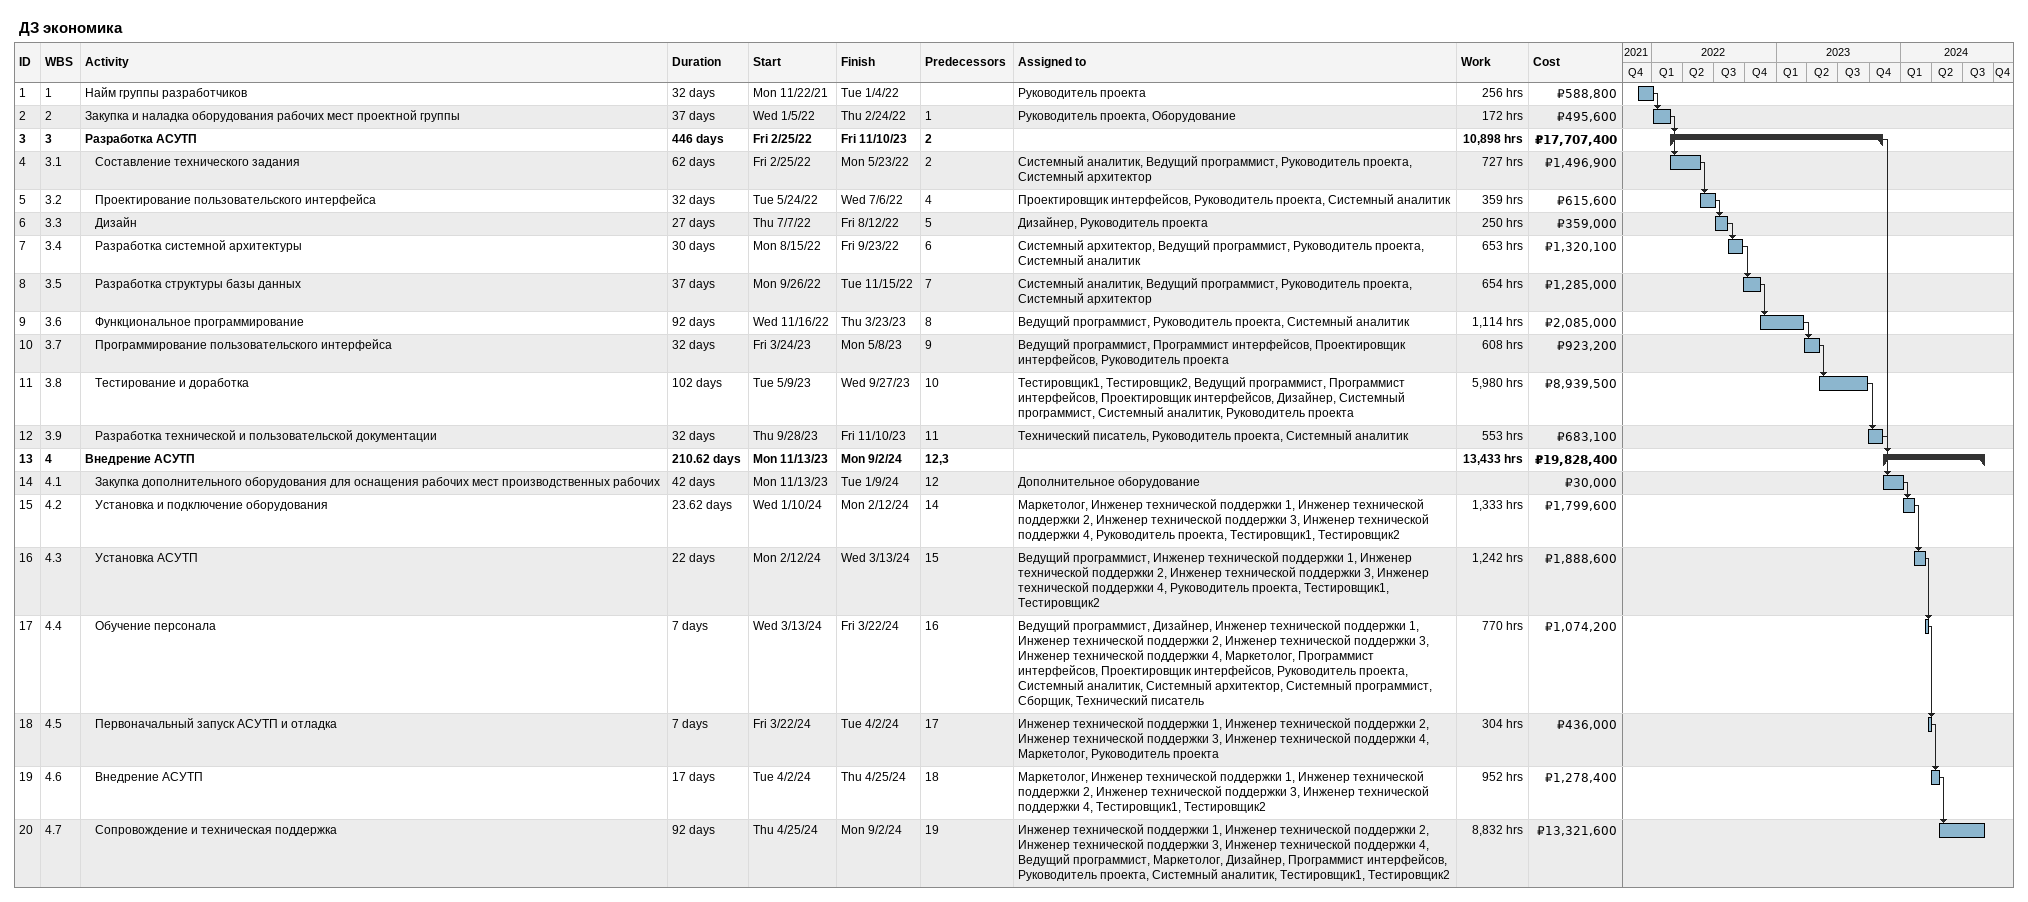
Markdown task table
ДЗ экономика

| ID | WBS | Task | Duration | Start | Finish | Predecessors | Resources | Work (h) | Cost (₽) |
|---|---|---|---|---|---|---|---|---|---|
| 1 | 1 | Найм группы разработчиков | 32d | 2021-11-22 | 2022-01-04 |  | Руководитель проекта | 256 | 588800 |
| 2 | 2 | Закупка и наладка оборудования рабочих мест проектной группы | 37d | 2022-01-05 | 2022-02-24 | 1 | Руководитель проекта, Оборудование | 172 | 495600 |
| 3 | 3 | **Разработка АСУТП** | 446d | 2022-02-25 | 2023-11-10 | 2 |  | 10898 | 17707400 |
| 4 | 3.1 | Составление технического задания | 62d | 2022-02-25 | 2022-05-23 | 2 | Системный аналитик, Ведущий программист, Руководитель проекта, Системный архитектор | 727 | 1496900 |
| 5 | 3.2 | Проектирование пользовательского интерфейса | 32d | 2022-05-24 | 2022-07-06 | 4 | Проектировщик интерфейсов, Руководитель проекта, Системный аналитик | 359 | 615600 |
| 6 | 3.3 | Дизайн | 27d | 2022-07-07 | 2022-08-12 | 5 | Дизайнер, Руководитель проекта | 250 | 359000 |
| 7 | 3.4 | Разработка системной архитектуры | 30d | 2022-08-15 | 2022-09-23 | 6 | Системный архитектор, Ведущий программист, Руководитель проекта, Системный аналитик | 653 | 1320100 |
| 8 | 3.5 | Разработка структуры базы данных | 37d | 2022-09-26 | 2022-11-15 | 7 | Системный аналитик, Ведущий программист, Руководитель проекта, Системный архитектор | 654 | 1285000 |
| 9 | 3.6 | Функциональное программирование | 92d | 2022-11-16 | 2023-03-23 | 8 | Ведущий программист, Руководитель проекта, Системный аналитик | 1114 | 2085000 |
| 10 | 3.7 | Программирование пользовательского интерфейса | 32d | 2023-03-24 | 2023-05-08 | 9 | Ведущий программист, Программист интерфейсов, Проектировщик интерфейсов, Руководитель проекта | 608 | 923200 |
| 11 | 3.8 | Тестирование и доработка | 102d | 2023-05-09 | 2023-09-27 | 10 | Тестировщик1, Тестировщик2, Ведущий программист, Программист интерфейсов, Проектировщик интерфейсов, Дизайнер, Системный программист, Системный аналитик, Руководитель проекта | 5980 | 8939500 |
| 12 | 3.9 | Разработка технической и пользовательской документации | 32d | 2023-09-28 | 2023-11-10 | 11 | Технический писатель, Руководитель проекта, Системный аналитик | 553 | 683100 |
| 13 | 4 | **Внедрение АСУТП** | 210.62d | 2023-11-13 | 2024-09-02 | 12, 3 |  | 13433 | 19828400 |
| 14 | 4.1 | Закупка дополнительного оборудования для оснащения рабочих мест производственных рабочих | 42d | 2023-11-13 | 2024-01-09 | 12 | Дополнительное оборудование |  | 30000 |
| 15 | 4.2 | Установка и подключение оборудования | 23.62d | 2024-01-10 | 2024-02-12 | 14 | Маркетолог, Инженер технической поддержки 1, Инженер технической поддержки 2, Инженер технической поддержки 3, Инженер технической поддержки 4, Руководитель проекта, Тестировщик1, Тестировщик2 | 1333 | 1799600 |
| 16 | 4.3 | Установка АСУТП | 22d | 2024-02-12 | 2024-03-13 | 15 | Ведущий программист, Инженер технической поддержки 1, Инженер технической поддержки 2, Инженер технической поддержки 3, Инженер технической поддержки 4, Руководитель проекта, Тестировщик1, Тестировщик2 | 1242 | 1888600 |
| 17 | 4.4 | Обучение персонала | 7d | 2024-03-13 | 2024-03-22 | 16 | Ведущий программист, Дизайнер, Инженер технической поддержки 1, Инженер технической поддержки 2, Инженер технической поддержки 3, Инженер технической поддержки 4, Маркетолог, Программист интерфейсов, Проектировщик интерфейсов, Руководитель проекта, Системный аналитик, Системный архитектор, Системный программист, Сборщик, Технический писатель | 770 | 1074200 |
| 18 | 4.5 | Первоначальный запуск АСУТП и отладка | 7d | 2024-03-22 | 2024-04-02 | 17 | Инженер технической поддержки 1, Инженер технической поддержки 2, Инженер технической поддержки 3, Инженер технической поддержки 4, Маркетолог, Руководитель проекта | 304 | 436000 |
| 19 | 4.6 | Внедрение АСУТП | 17d | 2024-04-02 | 2024-04-25 | 18 | Маркетолог, Инженер технической поддержки 1, Инженер технической поддержки 2, Инженер технической поддержки 3, Инженер технической поддержки 4, Тестировщик1, Тестировщик2 | 952 | 1278400 |
| 20 | 4.7 | Сопровождение и техническая поддержка | 92d | 2024-04-25 | 2024-09-02 | 19 | Инженер технической поддержки 1, Инженер технической поддержки 2, Инженер технической поддержки 3, Инженер технической поддержки 4, Ведущий программист, Маркетолог, Дизайнер, Программист интерфейсов, Руководитель проекта, Системный аналитик, Тестировщик1, Тестировщик2 | 8832 | 13321600 |
